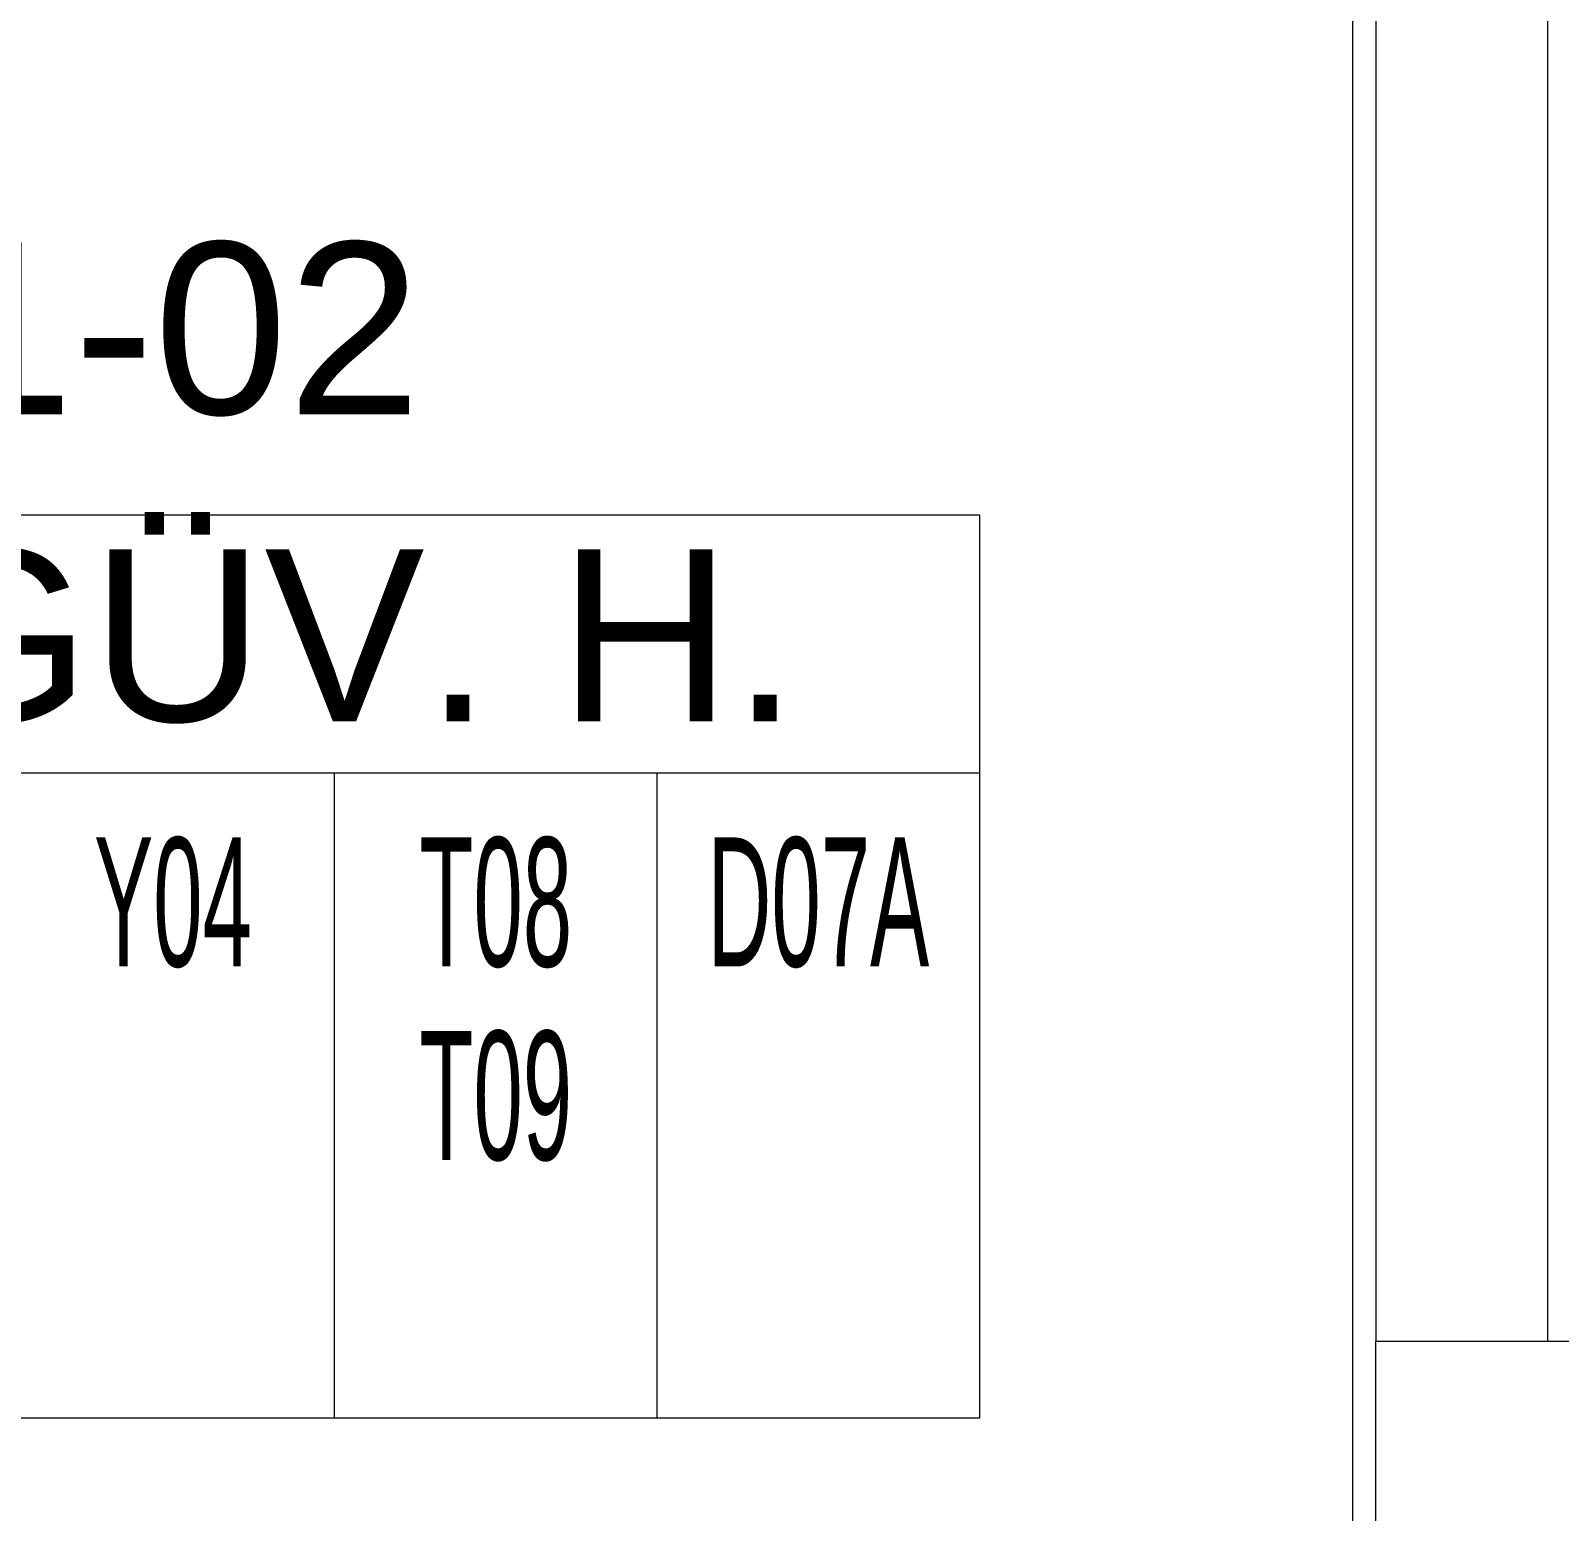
# Model space of a CAD drawing. Extents: x -1073 to 35213, y -1180 to 6950.
# Drawn here: x 17483.6 to 17616.8, y 377.6 to 506.8 of the extents above; entities that cross this region are included whole.
import ezdxf
from ezdxf.enums import TextEntityAlignment as Align

# ---------------------------------------------------------------- set-up
doc = ezdxf.new("R2010")
doc.units = 0
doc.header["$LTSCALE"] = 25
doc.layers.get('0').update_dxf_attribs({"color": 9, "lineweight": 9})
for name, color, linetype, lineweight in [('00', 9, 'Continuous', 9), ('01', 9, 'Continuous', 9), ('14', 9, 'Continuous', 9), ('21_MAHAL', 9, 'Continuous', 9)]:
    doc.layers.add(name, color=color, linetype=linetype, lineweight=lineweight)
doc.styles.add('Arial', font='arial.ttf', dxfattribs={"height": 2.5})
doc.styles.add('MuuM_TEXT-STANDART', font='ARIALN.TTF')

# ---------------------------------------------------------------- blocks, each defined once
blk = doc.blocks.new('p-kolon-80x80-vw')
at = {"layer": '01'}
blk.add_lwpolyline([(-40, -40), (-40, 40), (40, 40), (40, -40)], close=True, dxfattribs=at)
blk = doc.blocks.new('0_roomno2')
blk.add_lwpolyline([(19.375, -10.5), (0, -10.5), (0, 0), (19.375, 0)], close=True)
for points in [[(0, -3), (19.375, -3)], [(11.875, -3), (11.875, -10.5)], [(15.625, -3), (15.625, -10.5)]]:
    blk.add_lwpolyline(points)
at = {"style": 'Arial'}
blk.add_attdef('ODANO', (0, 1.17), '', height=2, dxfattribs=at)
blk.add_attdef('MEKANADI', text='', height=2, dxfattribs=at).set_placement((0.35, -3), align=Align.BOTTOM_LEFT)
at = {"style": 'MuuM_TEXT-STANDART', "width": 0.6}
for tag, p in [('YER01', (10, -4.5)), ('TAVAN01', (13.75, -4.5)), ('DUVAR01', (17.5, -4.5)), ('YER02', (10, -6.75)), ('TAVAN02', (13.75, -6.75)), ('DUVAR02', (17.5, -6.75)), ('YER03', (10, -9)), ('TAVAN03', (13.75, -9)), ('DUVAR03', (17.5, -9))]:
    blk.add_attdef(tag, text='', height=1.5, dxfattribs=at).set_placement(p, align=Align.MIDDLE_CENTER)
for tag, p in [('M2', (0.35, -4.875)), ('TEMIZTAVANYUKSEKLIGI', (1.8, -8.608))]:
    blk.add_attdef(tag, text='', height=1.5, dxfattribs=at).set_placement(p, align=Align.MIDDLE_LEFT)

msp = doc.modelspace()

# ---------------------------------------------------------------- linework, layer by layer
at = {"layer": '00'}
msp.add_lwpolyline([(17585.84, 742.5), (17600.84, 742.5), (17600.84, 392.5), (17615.84, 392.5), (17615.84, 757.5), (17585.84, 757.5), (17585.84, 742.5), (17585.84, 742.5)], dxfattribs=at)
at = {"layer": '14'}
msp.add_lwpolyline([(17383.84, 371.5), (17402.84, 371.5), (17402.84, 334.5), (17598.84, 334.5), (17598.84, 740.5), (17583.84, 740.5)], dxfattribs=at)

# ---------------------------------------------------------------- block references
msp.add_blockref('p-kolon-80x80-vw', (17640.84, 352.5))
at = {"layer": '21_MAHAL'}
ref = msp.add_blockref('0_roomno2', (17420.99, 464.54), dxfattribs=dict(at, xscale=7.5, yscale=7.5, zscale=7.5))
ref.add_attrib('ODANO', 'VW-K1-02', (17420.99, 473.32), dxfattribs={"layer": '0', "height": 15, "style": 'Arial'})
ref.add_attrib('MEKANADI', 'YAN.GÜV. H.', dxfattribs={"layer": '0', "height": 15, "style": 'Arial'}).set_placement((17423.62, 442.04), align=Align.BOTTOM_LEFT)
ref.add_attrib('YER01', 'Y04', dxfattribs={"layer": '0', "height": 11.25, "style": 'MuuM_TEXT-STANDART', "width": 0.6}).set_placement((17495.99, 430.79), align=Align.MIDDLE_CENTER)
ref.add_attrib('TAVAN01', 'T08', dxfattribs={"layer": '0', "height": 11.25, "style": 'MuuM_TEXT-STANDART', "width": 0.6}).set_placement((17524.12, 430.79), align=Align.MIDDLE_CENTER)
ref.add_attrib('DUVAR01', 'D07A', dxfattribs={"layer": '0', "height": 11.25, "style": 'MuuM_TEXT-STANDART', "width": 0.6}).set_placement((17552.24, 430.79), align=Align.MIDDLE_CENTER)
ref.add_attrib('TAVAN02', 'T09', dxfattribs={"layer": '0', "height": 11.25, "style": 'MuuM_TEXT-STANDART', "width": 0.6}).set_placement((17524.12, 413.92), align=Align.MIDDLE_CENTER)

doc.saveas('drawing.dxf')
